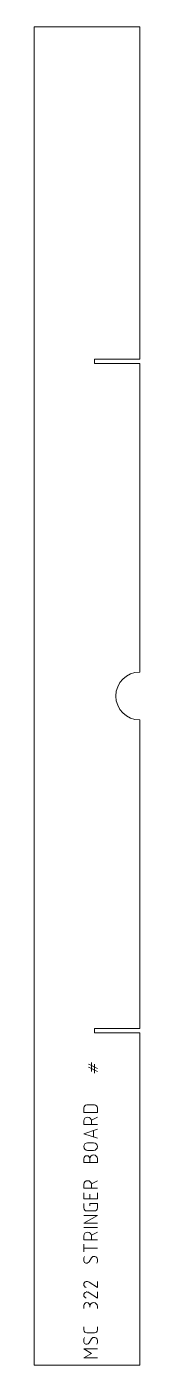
# Model space of a CAD drawing. Header units: millimetres. Extents: x -21 to 56, y -980 to 0.
import ezdxf

# ---------------------------------------------------------------- set-up
doc = ezdxf.new("R2010")
doc.units = ezdxf.units.MM
doc.layers.add('IV_MARK_SURFACE', color=2, linetype='Continuous', lineweight=5)
doc.layers.add('IV_OUTER_PROFILE', color=7, linetype='Continuous', lineweight=5)

msp = doc.modelspace()

# ---------------------------------------------------------------- linework, layer by layer
at = {"layer": 'IV_MARK_SURFACE'}
for p, q in [((18.63, -759.49), (20.85, -760.6)), ((20.85, -762.82), (18.63, -761.71)), ((20.85, -760.6), (20.85, -758.38)), ((20.85, -760.6), (23.07, -761.71)), ((20.85, -762.82), (20.85, -760.6)), ((23.07, -763.93), (20.85, -762.82)), ((20.85, -765.04), (20.85, -762.82)), ((23.07, -759.49), (23.07, -761.71)), ((23.07, -761.71), (23.07, -763.93)), ((23.07, -761.71), (25.29, -762.82)), ((25.29, -765.04), (23.07, -763.93)), ((23.07, -763.93), (23.07, -766.14)), ((15.31, -791.65), (15.31, -794.98)), ((23.07, -789.43), (17.52, -789.43)), ((25.29, -794.98), (25.29, -791.65)), ((15.31, -794.98), (25.29, -794.98)), ((15.31, -803.85), (15.31, -801.07)), ((20.85, -800.52), (25.29, -798.3)), ((20.85, -801.07), (20.85, -803.85)), ((20.85, -803.85), (15.31, -803.85)), ((25.29, -807.17), (15.31, -810.5)), ((15.31, -810.5), (25.29, -813.83)), ((25.29, -803.85), (20.85, -803.85)), ((22.51, -812.72), (22.51, -808.28)), ((22.51, -817.15), (18.08, -817.15)), ((18.08, -822.7), (22.51, -822.7)), ((15.31, -831.57), (15.31, -828.8)), ((19.74, -831.57), (15.31, -831.57)), ((19.74, -828.8), (19.74, -831.57)), ((25.29, -831.57), (19.74, -831.57)), ((25.29, -828.8), (25.29, -831.57)), ((15.31, -850.42), (15.31, -847.65)), ((20.85, -850.42), (15.31, -850.42)), ((20.85, -847.09), (25.29, -844.88)), ((20.85, -847.65), (20.85, -850.42)), ((25.29, -850.42), (20.85, -850.42)), ((15.31, -858.18), (15.31, -853.75)), ((19.74, -858.18), (15.31, -858.18)), ((15.31, -861.51), (15.31, -864.84)), ((19.74, -858.18), (19.74, -854.86)), ((25.29, -858.18), (19.74, -858.18)), ((25.29, -861.51), (19.74, -861.51)), ((19.74, -861.51), (19.74, -863.17)), ((25.29, -853.75), (25.29, -858.18)), ((25.29, -864.84), (25.29, -861.51)), ((15.31, -875.92), (25.29, -870.38)), ((25.29, -870.38), (15.31, -870.38)), ((17.52, -867.05), (23.07, -867.05)), ((25.29, -875.92), (15.31, -875.92)), ((25.29, -879.25), (15.31, -879.25)), ((15.31, -888.12), (15.31, -885.35)), ((20.85, -888.12), (15.31, -888.12)), ((15.31, -894.22), (15.31, -891.45)), ((20.85, -884.8), (25.29, -882.58)), ((20.85, -885.35), (20.85, -888.12)), ((25.29, -888.12), (20.85, -888.12)), ((25.29, -894.22), (15.31, -894.22)), ((15.31, -896.99), (15.31, -894.22)), ((20.85, -901.43), (19.19, -904.2)), ((25.29, -923.05), (19.19, -919.17)), ((25.29, -918.62), (25.29, -923.05)), ((25.29, -930.81), (19.19, -926.93)), ((25.29, -926.38), (25.29, -930.81)), ((15.31, -936.36), (15.31, -938.58)), ((19.74, -936.91), (19.74, -937.47)), ((25.29, -938.58), (25.29, -936.91)), ((15.31, -954.1), (15.31, -951.88)), ((23.07, -956.32), (17.52, -956.32)), ((25.29, -951.88), (25.29, -954.1)), ((20.85, -971.29), (15.31, -967.96)), ((15.31, -967.96), (25.29, -967.96)), ((20.85, -960.75), (19.19, -963.53)), ((15.31, -974.62), (20.85, -971.29)), ((25.29, -974.62), (15.31, -974.62))]:
    msp.add_line(p, q, dxfattribs=at)
for centre, radius, start, end in [((17.52, -791.65), 2.22, 90, 180), ((23.07, -791.65), 2.22, 0, 90), ((18.08, -801.07), 2.77, 0, 180), ((18.08, -819.93), 2.77, 90, 270), ((22.51, -819.93), 2.77, 270, 90), ((17.52, -828.8), 2.22, 0, 180), ((22.51, -828.8), 2.77, 0, 180), ((18.08, -847.65), 2.77, 0, 180), ((17.52, -864.84), 2.22, 180, 270), ((23.07, -864.84), 2.22, 270, 0), ((18.08, -885.35), 2.77, 0, 180), ((19.98, -902.54), 4.68, 151.71531, 208.28469), ((22.9, -902.64), 2.38, 2.36847, 149.55905), ((17.29, -903.08), 2.21, 229.62628, 329.29837), ((21.62, -903.25), 3.73, 326.41745, 10.96269), ((17.62, -920.83), 2.31, 106.40471, 253.59529), ((17.4, -921.6), 3.02, 53.69114, 98.23638), ((17.62, -928.6), 2.31, 106.40471, 253.59529), ((17.4, -929.36), 3.02, 53.69114, 98.23638), ((17.52, -936.36), 2.22, 0, 180), ((22.51, -936.91), 2.77, 0, 180), ((19.98, -961.86), 4.68, 151.71531, 208.28469), ((17.52, -954.1), 2.22, 180, 270), ((22.9, -961.96), 2.38, 2.36847, 149.55905), ((23.07, -954.1), 2.22, 270, 0), ((17.29, -962.4), 2.21, 229.62628, 329.29837), ((21.62, -962.57), 3.73, 326.41745, 10.96269)]:
    msp.add_arc(centre, radius, start, end, dxfattribs=at)
at = {"layer": 'IV_OUTER_PROFILE'}
for p, q in [((56.25, 0), (-20.95, 0)), ((-20.95, 0), (-20.95, -980)), ((56.25, 0), (56.25, -243.4)), ((23.25, -243.4), (56.25, -243.4)), ((23.25, -246.6), (23.25, -243.4)), ((56.25, -246.6), (23.25, -246.6)), ((56.25, -246.6), (56.25, -472.5)), ((56.25, -507.5), (56.25, -733.4)), ((23.25, -733.4), (56.25, -733.4)), ((23.25, -736.6), (23.25, -733.4)), ((56.25, -736.6), (23.25, -736.6)), ((56.25, -736.6), (56.25, -980)), ((56.25, -980), (-20.95, -980))]:
    msp.add_line(p, q, dxfattribs=at)
msp.add_arc((56.25, -490), 17.5, 90, 270, dxfattribs=at)

doc.saveas('drawing.dxf')
